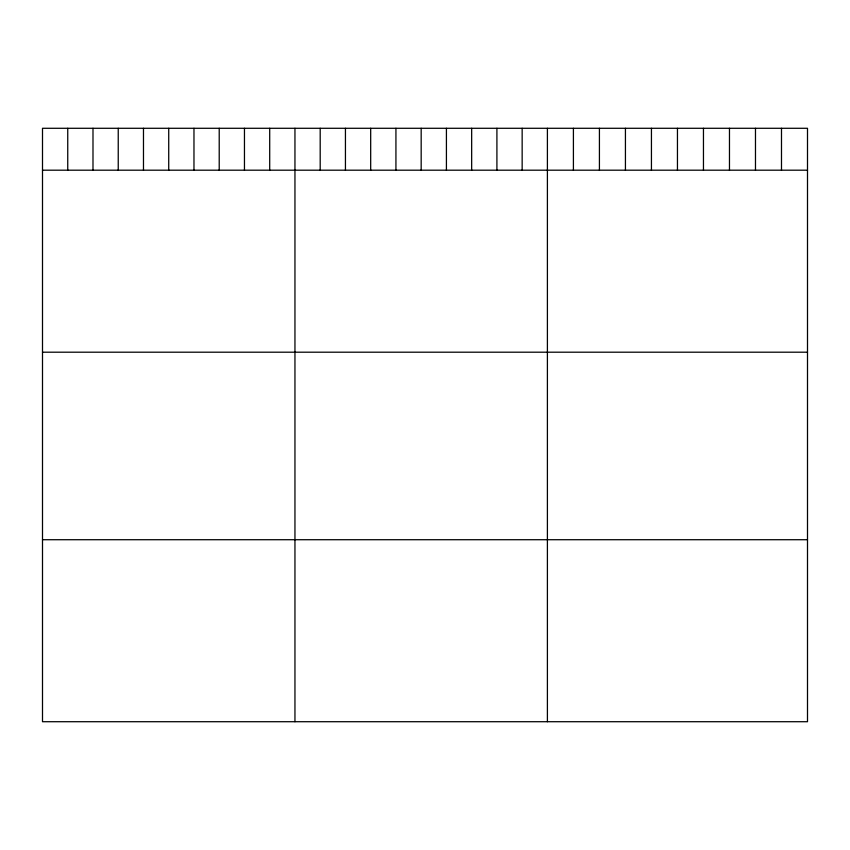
<?xml version="1.0" encoding="UTF-8"?>
<svg xmlns="http://www.w3.org/2000/svg" width="850" height="850" viewBox="0 0 850 850"><rect width="100%" height="100%" fill="white"/><g stroke="black" fill="none" stroke-linecap="round" stroke-linejoin="round"><path stroke-width="1.27" d="M807.5 170.191L807.5 721.714L42.5 721.714L42.5 128.286L807.5 128.286L807.5 170.191L42.5 170.191M42.5 352.197L807.5 352.197M42.5 539.718L807.5 539.718M781.49 128.286L781.49 170.191M755.48 128.286L755.48 170.191M729.47 128.286L729.47 170.191M703.46 128.286L703.46 170.191M677.45 128.286L677.45 170.191M651.44 128.286L651.44 170.191M625.43 128.286L625.43 170.191M599.42 128.286L599.42 170.191M573.41 128.286L573.41 170.191M547.4 128.286L547.4 721.714M522.155 128.286L522.155 170.191M496.91 128.286L496.91 170.191M471.665 128.286L471.665 170.191M446.42 128.286L446.42 170.191M421.175 128.286L421.175 170.191M395.93 128.286L395.93 170.191M370.685 128.286L370.685 170.191M345.44 128.286L345.44 170.191M320.195 128.286L320.195 170.191M294.95 128.286L294.95 721.714M269.705 128.286L269.705 170.191M244.46 128.286L244.46 170.191M219.215 128.286L219.215 170.191M193.97 128.286L193.97 170.191M168.725 128.286L168.725 170.191M143.48 128.286L143.48 170.191M118.235 128.286L118.235 170.191M92.99 128.286L92.99 170.191M67.745 128.286L67.745 170.191"/></g></svg>
